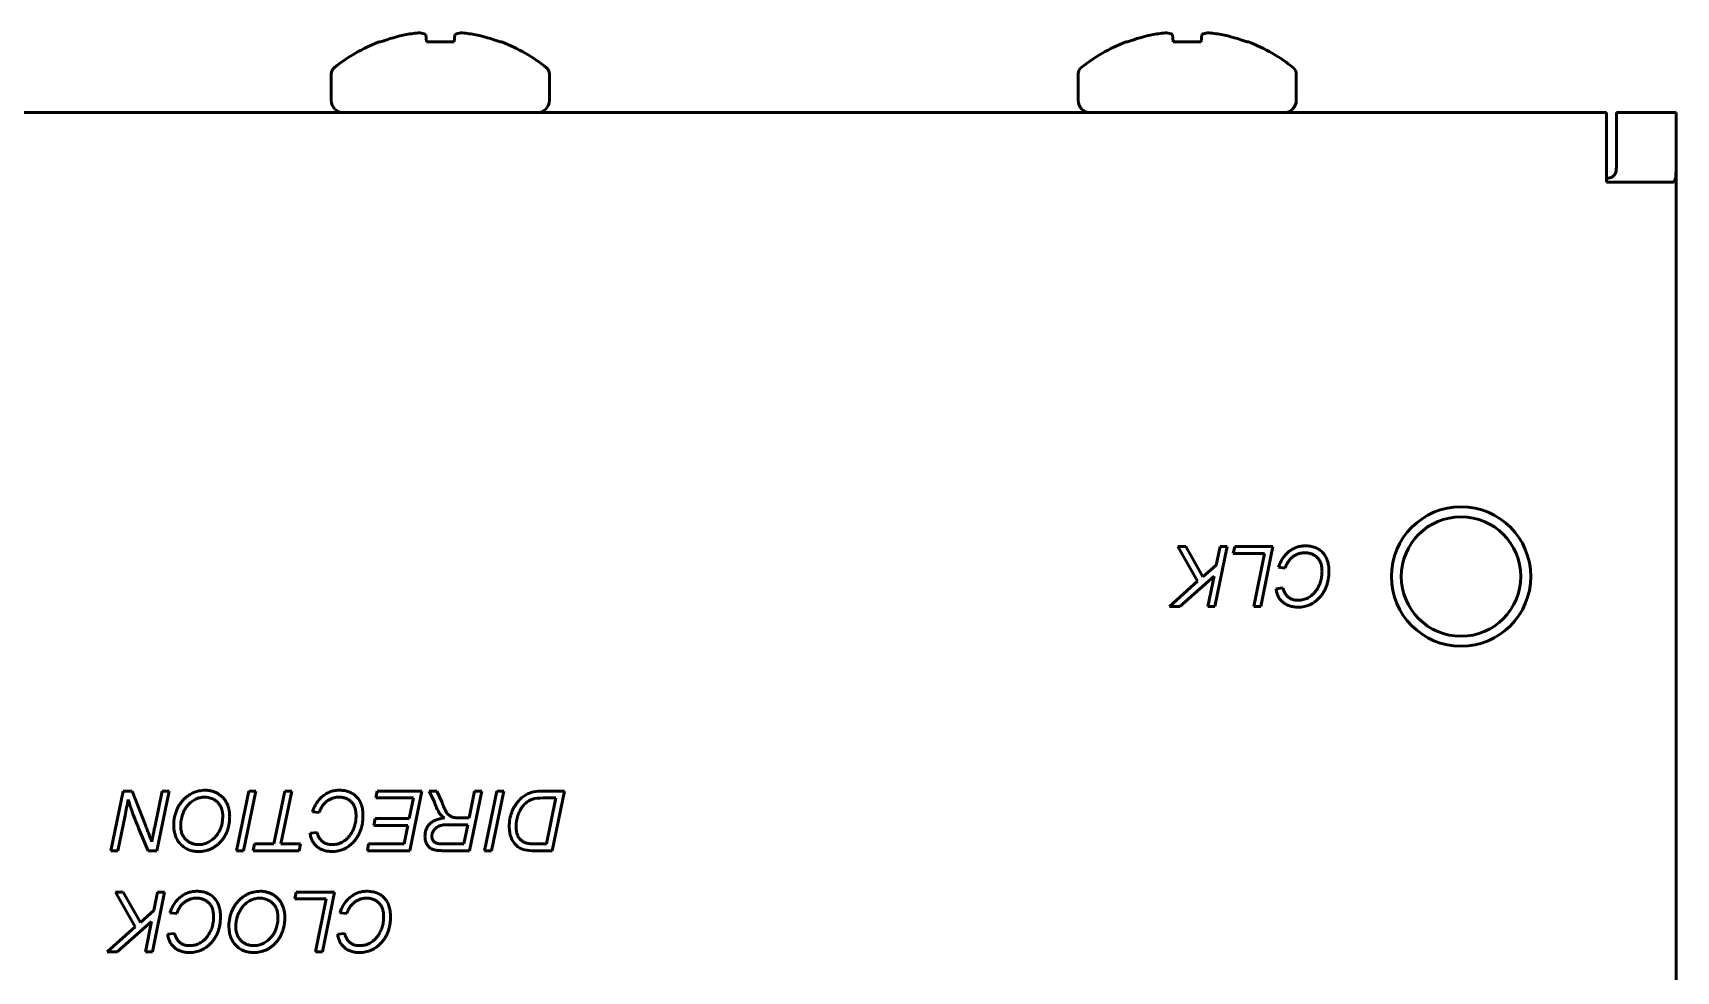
# Model space of a CAD drawing. Header units: millimetres. Extents: x 0 to 420, y 0 to 297.
# Drawn here: x 317.95 to 323.94, y 211.04 to 214.46 of the extents above; entities that cross this region are included whole.
import ezdxf

# ---------------------------------------------------------------- set-up
doc = ezdxf.new("R2010")
doc.units = ezdxf.units.MM
doc.header["$LTSCALE"] = 0.75
doc.layers.add('Visible', color=7, linetype='Continuous', lineweight=50)

msp = doc.modelspace()

# ---------------------------------------------------------------- linework, layer by layer
at = {"layer": 'Visible', "extrusion": (0, 1, 0)}
for p, q in [((319.2123, 214.4283), (319.2182, 214.4283)), ((319.3832, 214.4556), (319.3856, 214.4283)), ((319.3856, 214.4283), (319.487, 214.4283)), ((319.487, 214.4283), (319.4894, 214.4556)), ((319.6544, 214.4283), (319.6602, 214.4283)), ((321.9396, 214.4283), (321.9338, 214.4283)), ((322.107, 214.4283), (322.1046, 214.4556)), ((322.2084, 214.4283), (322.107, 214.4283)), ((322.2108, 214.4556), (322.2084, 214.4283)), ((322.3817, 214.4283), (322.3758, 214.4283)), ((319.039, 214.3125), (319.039, 214.2159)), ((319.8336, 214.3125), (319.8336, 214.2159)), ((321.7604, 214.3125), (321.7604, 214.2159)), ((322.555, 214.3125), (322.555, 214.2159)), ((317.9087, 214.1706), (323.6853, 214.1706)), ((323.6853, 213.9166), (323.6853, 214.1706)), ((323.7216, 214.1706), (323.9393, 214.1706)), ((323.7216, 214.1706), (323.7216, 213.9913)), ((323.9393, 213.9913), (323.9393, 214.1706)), ((323.7216, 213.978), (323.7216, 213.9913)), ((323.9393, 213.9913), (323.9393, 213.978)), ((323.9393, 213.978), (323.9393, 208.0784)), ((323.9244, 213.9166), (323.6853, 213.9166)), ((322.1241, 212.5885), (322.1525, 212.5885)), ((322.1954, 212.4621), (322.1241, 212.5885)), ((322.1525, 212.5885), (322.2149, 212.478)), ((322.3029, 212.5885), (322.2586, 212.3708)), ((322.2636, 212.5211), (322.2773, 212.5885)), ((322.2773, 212.5885), (322.3029, 212.5885)), ((322.3252, 212.5634), (322.3308, 212.5885)), ((322.3308, 212.5885), (322.4703, 212.5885)), ((322.4703, 212.5885), (322.4257, 212.3708)), ((322.2149, 212.478), (322.2636, 212.5211)), ((322.4396, 212.5634), (322.3252, 212.5634)), ((322.4002, 212.3708), (322.4396, 212.5634)), ((322.515, 212.5103), (322.4899, 212.5131)), ((322.0935, 212.3708), (322.1954, 212.4621)), ((322.2555, 212.4813), (322.1304, 212.3708)), ((322.2331, 212.3708), (322.2555, 212.4813)), ((322.4815, 212.435), (322.5066, 212.4378)), ((322.1304, 212.3708), (322.0935, 212.3708)), ((322.2586, 212.3708), (322.2331, 212.3708)), ((322.4257, 212.3708), (322.4002, 212.3708)), ((318.2351, 211.48), (318.2799, 211.6977)), ((318.2799, 211.6977), (318.3135, 211.6977)), ((318.3135, 211.6977), (318.3614, 211.5732)), ((318.3954, 211.5658), (318.4225, 211.6977)), ((318.4481, 211.6977), (318.4034, 211.48)), ((318.4225, 211.6977), (318.4481, 211.6977)), ((318.6933, 211.48), (318.7379, 211.6977)), ((318.7635, 211.6977), (318.7188, 211.48)), ((318.7379, 211.6977), (318.7635, 211.6977)), ((318.8297, 211.5051), (318.8691, 211.6977)), ((318.8947, 211.6977), (318.8553, 211.5051)), ((318.8691, 211.6977), (318.8947, 211.6977)), ((319.2009, 211.6726), (319.206, 211.6977)), ((319.206, 211.6977), (319.3692, 211.6977)), ((319.3692, 211.6977), (319.3245, 211.48)), ((319.3959, 211.6977), (319.4233, 211.6977)), ((319.4145, 211.6573), (319.3959, 211.6977)), ((319.4233, 211.6977), (319.4424, 211.6562)), ((319.5413, 211.6), (319.5613, 211.6977)), ((319.5869, 211.6977), (319.5422, 211.48)), ((319.5613, 211.6977), (319.5869, 211.6977)), ((319.5976, 211.48), (319.6423, 211.6977)), ((319.6678, 211.6977), (319.6232, 211.48)), ((319.6423, 211.6977), (319.6678, 211.6977)), ((319.8107, 211.6977), (319.8883, 211.6977)), ((319.8883, 211.6977), (319.8437, 211.48)), ((318.9951, 211.6195), (318.97, 211.6223)), ((319.3385, 211.6726), (319.2009, 211.6726)), ((319.323, 211.5972), (319.3385, 211.6726)), ((319.8576, 211.6726), (319.8217, 211.6726)), ((319.8233, 211.5051), (319.8576, 211.6726)), ((318.2872, 211.609), (318.2607, 211.48)), ((318.3712, 211.48), (318.3365, 211.5627)), ((319.1933, 211.5721), (319.1989, 211.5972)), ((319.3179, 211.5721), (319.1933, 211.5721)), ((319.1989, 211.5972), (319.323, 211.5972)), ((319.3041, 211.5051), (319.3179, 211.5721)), ((319.5362, 211.5749), (319.4549, 211.5749)), ((319.505, 211.6), (319.5413, 211.6)), ((319.5218, 211.5051), (319.5362, 211.5749)), ((318.7544, 211.48), (318.7595, 211.5051)), ((318.7595, 211.5051), (318.8297, 211.5051)), ((318.8553, 211.5051), (318.9269, 211.5051)), ((318.9269, 211.5051), (318.9217, 211.48)), ((318.9616, 211.5442), (318.9868, 211.547)), ((319.171, 211.48), (319.175, 211.5051)), ((319.175, 211.5051), (319.3041, 211.5051)), ((319.447, 211.5051), (319.5218, 211.5051)), ((319.7823, 211.5051), (319.8233, 211.5051)), ((318.2607, 211.48), (318.2351, 211.48)), ((318.4034, 211.48), (318.3712, 211.48)), ((318.7188, 211.48), (318.6933, 211.48)), ((318.9217, 211.48), (318.7544, 211.48)), ((319.3245, 211.48), (319.171, 211.48)), ((319.5422, 211.48), (319.451, 211.48)), ((319.6232, 211.48), (319.5976, 211.48)), ((319.8437, 211.48), (319.7786, 211.48)), ((318.2525, 211.3294), (318.2809, 211.3294)), ((318.3238, 211.203), (318.2525, 211.3294)), ((318.2809, 211.3294), (318.3433, 211.2189)), ((318.4313, 211.3294), (318.387, 211.1117)), ((318.3921, 211.262), (318.4058, 211.3294)), ((318.4058, 211.3294), (318.4313, 211.3294)), ((318.9058, 211.3043), (318.9114, 211.3294)), ((318.9114, 211.3294), (319.051, 211.3294)), ((319.051, 211.3294), (319.0063, 211.1117)), ((318.3433, 211.2189), (318.3921, 211.262)), ((319.0203, 211.3043), (318.9058, 211.3043)), ((318.9808, 211.1117), (319.0203, 211.3043)), ((318.222, 211.1117), (318.3238, 211.203)), ((318.384, 211.2222), (318.2588, 211.1117)), ((318.3615, 211.1117), (318.384, 211.2222)), ((318.476, 211.2512), (318.4509, 211.254)), ((319.0956, 211.2512), (319.0705, 211.254)), ((318.4425, 211.1759), (318.4676, 211.1787)), ((319.0621, 211.1759), (319.0872, 211.1787)), ((318.2588, 211.1117), (318.222, 211.1117)), ((318.387, 211.1117), (318.3615, 211.1117)), ((319.0063, 211.1117), (318.9808, 211.1117))]:
    msp.add_line(p, q, dxfattribs=at)
at = {"layer": 'Visible'}
msp.add_circle((323.1556, 212.4796), 0.254, dxfattribs=at)
at = {"layer": 'Visible', "extrusion": (1e-16, 0, -1)}
msp.add_circle((-323.1556, 212.4796), 0.2177, dxfattribs=at)
for centre, radius, start, end in [((-319.4363, 213.8541), 0.6164, 51.08525, 68.69703), ((-319.4363, 213.8541), 0.6164, 111.30297, 128.91475), ((-322.1577, 213.8541), 0.6164, 51.08525, 68.69703), ((-322.1577, 213.8541), 0.6164, 111.30297, 128.91475), ((-319.0662, 214.3125), 0.0272, 0, 51.08525), ((-319.8064, 214.3125), 0.0272, 128.91475, 180), ((-321.7876, 214.3125), 0.0272, 0, 51.08525), ((-322.5278, 214.3125), 0.0272, 128.91475, 180), ((-319.0843, 214.2159), 0.0454, 270, 0), ((-319.7883, 214.2159), 0.0454, 180, 270), ((-321.8057, 214.2159), 0.0454, 270, 0), ((-322.5097, 214.2159), 0.0454, 180, 270), ((-322.5633, 212.4694), 0.1014, 221.63543, 270.97367), ((-318.5785, 211.595), 0.1054, 64.09269, 90.20637), ((-319.808, 211.5386), 0.159, 78.11677, 90.95981), ((-318.8967, 211.8262), 0.6184, 341.14672, 345.07953), ((-319.5568, 212.0802), 1.3254, 337.01442, 339.97479), ((-318.6009, 211.5751), 0.1361, 359.52404, 24.92755), ((-319.6196, 211.7268), 0.2166, 329.3057, 341.28029), ((-319.4945, 211.6663), 0.0791, 302.99937, 320.68302), ((-319.6342, 211.7206), 0.2024, 329.31471, 341.45504), ((-319.8298, 211.5706), 0.1174, 358.82374, 38.77946), ((-319.8, 211.5949), 0.0789, 38.60905, 58.1095), ((-319.7921, 211.6052), 0.066, 59.19337, 78.07344), ((-319.8192, 211.3743), 0.2983, 82.15289, 90.47968), ((-319.0435, 211.5786), 0.1014, 221.63543, 270.97367), ((-319.7738, 211.6233), 0.1434, 268.11783, 282.53127), ((-318.7795, 211.2267), 0.1054, 64.09269, 90.20637), ((-318.8019, 211.2068), 0.1361, 359.52404, 24.92755), ((-318.5243, 211.2103), 0.1014, 221.63543, 270.97367), ((-319.144, 211.2103), 0.1014, 221.63543, 270.97367)]:
    msp.add_arc(centre, radius, start, end, dxfattribs=at)
at = {"layer": 'Visible'}
for centre, major_axis, ratio, start_param, end_param in [((319.4363, 213.854), (0.6164, 0), 0.996195, 1.772473, 1.932487), ((319.4197, 213.8503), (-0.137, 0.5994), 0.920364, -0.142106, -0.054321), ((319.3962, 213.8503), (-0.058, 0.6121), 0.381227, -0.189152, -0.101366), ((319.4764, 213.8503), (0.058, 0.6121), 0.381227, 0.101366, 0.189152), ((319.4529, 213.8503), (0.137, 0.5994), 0.920364, 0.054321, 0.142106), ((319.4363, 213.854), (-0.6164, 0), 0.996195, 4.350699, 4.510713)]:
    msp.add_ellipse(centre, major_axis=major_axis, ratio=ratio, start_param=start_param, end_param=end_param, dxfattribs=at)
at = {"layer": 'Visible', "extrusion": (1e-16, 0, -1)}
for centre, major_axis, ratio, start_param, end_param in [((322.1577, 213.854), (0.6164, 0), 0.996195, 4.350699, 4.510713), ((322.1411, 213.8503), (-0.137, 0.5994), 0.920364, 0.054321, 0.142106), ((322.1177, 213.8503), (-0.058, 0.6121), 0.381227, 0.101366, 0.189152), ((322.1978, 213.8503), (0.058, 0.6121), 0.381227, -0.189152, -0.101366), ((322.1743, 213.8503), (0.137, 0.5994), 0.920364, -0.142106, -0.054321), ((322.1577, 213.854), (-0.6164, 0), 0.996195, 1.772473, 1.932487)]:
    msp.add_ellipse(centre, major_axis=major_axis, ratio=ratio, start_param=start_param, end_param=end_param, dxfattribs=at)
at = {"layer": 'Visible'}
for points, knots in [([(323.6853, 213.9313), (323.688, 213.9313), (323.6907, 213.9315), (323.696, 213.9323), (323.6986, 213.9329), (323.7058, 213.9354), (323.7098, 213.938), (323.716, 213.9447), (323.7181, 213.949), (323.7207, 213.9587), (323.7213, 213.9641), (323.7216, 213.9726), (323.7216, 213.9753), (323.7216, 213.978)], [0.22566507, 0.22566507, 0.22566507, 0.22566507, 0.23127966, 0.23127966, 0.23689425, 0.23689425, 0.24812343, 0.24812343, 0.26131427, 0.26131427, 0.2745051, 0.2745051, 0.28047404, 0.28047404, 0.28047404, 0.28047404]), ([(323.9393, 213.978), (323.9393, 213.9762), (323.9393, 213.9743), (323.9393, 213.9614), (323.9391, 213.9512), (323.9377, 213.9349), (323.9364, 213.9278), (323.9317, 213.9187), (323.9283, 213.9166), (323.9244, 213.9166)], [-0.18089184, -0.18089184, -0.18089184, -0.18089184, -0.17701948, -0.17701948, -0.15308499, -0.15308499, -0.12857467, -0.12857467, -0.10406436, -0.10406436, -0.10406436, -0.10406436]), ([(322.4899, 212.5131), (322.491, 212.5163), (322.4933, 212.5224), (322.4973, 212.5312), (322.5017, 212.5394), (322.5065, 212.5471), (322.5117, 212.554), (322.5172, 212.5605), (322.5232, 212.5664), (322.5295, 212.5716), (322.5361, 212.5762), (322.543, 212.5802), (322.55, 212.5836), (322.5572, 212.5865), (322.5647, 212.5886), (322.5723, 212.5902), (322.5802, 212.5911), (322.5855, 212.5912), (322.5881, 212.5913)], [0, 0, 0, 0, 0.074708, 0.146232, 0.215412, 0.28197, 0.346609, 0.409581, 0.471472, 0.532484, 0.592555, 0.651264, 0.709256, 0.766626, 0.824289, 0.881888, 0.940311, 1, 1, 1, 1]), ([(322.5881, 212.5913), (322.5913, 212.5912), (322.5976, 212.5911), (322.6068, 212.59), (322.6155, 212.5881), (322.6236, 212.5854), (322.6312, 212.5821), (322.6384, 212.578), (322.6449, 212.573), (322.651, 212.5674), (322.6565, 212.5611), (322.6612, 212.554), (322.6652, 212.5463), (322.6685, 212.538), (322.671, 212.529), (322.6728, 212.5194), (322.6739, 212.5092), (322.674, 212.5021), (322.6741, 212.4985)], [0, 0, 0, 0, 0.067191, 0.131134, 0.192685, 0.25186, 0.309663, 0.366823, 0.423691, 0.481298, 0.539455, 0.598096, 0.658016, 0.720068, 0.784788, 0.852528, 0.92432, 1, 1, 1, 1]), ([(322.5862, 212.5662), (322.5842, 212.5661), (322.5803, 212.5661), (322.5746, 212.5653), (322.569, 212.5642), (322.5635, 212.5626), (322.5581, 212.5606), (322.553, 212.558), (322.5479, 212.5551), (322.543, 212.5516), (322.5383, 212.5478), (322.534, 212.5436), (322.53, 212.539), (322.5263, 212.534), (322.523, 212.5286), (322.52, 212.5229), (322.5172, 212.5168), (322.5157, 212.5125), (322.515, 212.5103)], [0, 0, 0, 0, 0.060714, 0.120473, 0.179174, 0.238193, 0.296791, 0.355884, 0.416315, 0.477655, 0.539918, 0.602208, 0.66495, 0.728859, 0.793839, 0.860382, 0.929196, 1, 1, 1, 1]), ([(322.649, 212.4988), (322.6489, 212.5014), (322.6488, 212.5066), (322.648, 212.5141), (322.6467, 212.5212), (322.6447, 212.5277), (322.6423, 212.5337), (322.6393, 212.5393), (322.6358, 212.5444), (322.6317, 212.549), (322.6271, 212.553), (322.6222, 212.5565), (322.617, 212.5595), (322.6115, 212.562), (322.6056, 212.5638), (322.5994, 212.5652), (322.5929, 212.566), (322.5885, 212.5661), (322.5862, 212.5662)], [0, 0, 0, 0, 0.076554, 0.14849, 0.217041, 0.281998, 0.344266, 0.404497, 0.463309, 0.522232, 0.580564, 0.637771, 0.695076, 0.752725, 0.811565, 0.871926, 0.934728, 1, 1, 1, 1]), ([(322.627, 212.4278), (322.6288, 212.4303), (322.6323, 212.4353), (322.6367, 212.4434), (322.6406, 212.4517), (322.6436, 212.4605), (322.646, 212.4696), (322.6478, 212.479), (322.6488, 212.4888), (322.6489, 212.4954), (322.649, 212.4988)], [0, 0, 0, 0, 0.121764, 0.243133, 0.364214, 0.486457, 0.610019, 0.736748, 0.866079, 1, 1, 1, 1]), ([(322.6741, 212.4985), (322.6741, 212.4961), (322.674, 212.4913), (322.6736, 212.4843), (322.6729, 212.4774), (322.672, 212.4706), (322.6708, 212.464), (322.6692, 212.4576), (322.6674, 212.4513), (322.6654, 212.4452), (322.6631, 212.4392), (322.6605, 212.4334), (322.6576, 212.4278), (322.6545, 212.4223), (322.6511, 212.417), (322.6473, 212.4118), (322.6434, 212.4068), (322.6405, 212.4036), (322.6391, 212.402)], [0, 0, 0, 0, 0.068463, 0.135799, 0.201641, 0.266589, 0.330301, 0.39299, 0.454706, 0.516365, 0.576919, 0.637281, 0.697396, 0.757601, 0.817674, 0.878006, 0.938845, 1, 1, 1, 1]), ([(322.5616, 212.368), (322.5588, 212.3681), (322.5534, 212.3682), (322.5454, 212.369), (322.5378, 212.3705), (322.5306, 212.3724), (322.5239, 212.375), (322.5175, 212.3781), (322.5116, 212.3818), (322.5061, 212.3861), (322.501, 212.3908), (322.4966, 212.3959), (322.4926, 212.4015), (322.4892, 212.4074), (322.4864, 212.4137), (322.4842, 212.4205), (322.4825, 212.4276), (322.4818, 212.4325), (322.4815, 212.435)], [0, 0, 0, 0, 0.072432, 0.141419, 0.207816, 0.271929, 0.334102, 0.395135, 0.455398, 0.515577, 0.575053, 0.634103, 0.692478, 0.751397, 0.810806, 0.871607, 0.934792, 1, 1, 1, 1]), ([(322.5066, 212.4378), (322.5071, 212.4359), (322.5082, 212.4324), (322.5101, 212.4273), (322.5122, 212.4226), (322.5146, 212.4182), (322.5172, 212.4141), (322.52, 212.4105), (322.5231, 212.4072), (322.5264, 212.4042), (322.53, 212.4016), (322.5337, 212.3993), (322.5378, 212.3974), (322.5421, 212.3958), (322.5466, 212.3946), (322.5514, 212.3937), (322.5564, 212.3932), (322.5598, 212.3931), (322.5616, 212.3931)], [0, 0, 0, 0, 0.073837, 0.143953, 0.211494, 0.275723, 0.337491, 0.397518, 0.455498, 0.513133, 0.570102, 0.6269, 0.684293, 0.743297, 0.804167, 0.866797, 0.932143, 1, 1, 1, 1]), ([(322.5616, 212.3931), (322.5649, 212.3932), (322.5713, 212.3934), (322.5808, 212.3951), (322.5898, 212.3978), (322.5983, 212.4016), (322.6063, 212.4066), (322.6138, 212.4125), (322.6208, 212.4197), (322.6249, 212.425), (322.627, 212.4278)], [0, 0, 0, 0, 0.127954, 0.251949, 0.372493, 0.492183, 0.613003, 0.73653, 0.86526, 1, 1, 1, 1]), ([(318.4775, 211.6324), (318.4791, 211.6357), (318.4823, 211.6422), (318.4881, 211.6512), (318.4944, 211.6596), (318.5013, 211.6673), (318.5087, 211.6742), (318.5163, 211.6803), (318.5242, 211.6856), (318.5297, 211.6885), (318.5325, 211.6899)], [0, 0, 0, 0, 0.135348, 0.266964, 0.396515, 0.524227, 0.648407, 0.769078, 0.885562, 1, 1, 1, 1]), ([(318.577, 211.6754), (318.5741, 211.6753), (318.5685, 211.6751), (318.5601, 211.6735), (318.552, 211.6712), (318.5441, 211.6677), (318.5366, 211.6634), (318.5294, 211.6584), (318.5226, 211.6526), (318.5162, 211.646), (318.5104, 211.6386), (318.5052, 211.6304), (318.5007, 211.6215), (318.4969, 211.6118), (318.4938, 211.6018), (318.4916, 211.5918), (318.4902, 211.5818), (318.49, 211.5752), (318.4899, 211.5719)], [0, 0, 0, 0, 0.056934, 0.113201, 0.169742, 0.226928, 0.285142, 0.343532, 0.403069, 0.463886, 0.526757, 0.590969, 0.657978, 0.727863, 0.798589, 0.866979, 0.934055, 1, 1, 1, 1]), ([(318.6434, 211.6075), (318.6433, 211.6106), (318.6432, 211.6166), (318.6416, 211.6255), (318.6391, 211.634), (318.636, 211.6407), (318.6332, 211.6458), (318.6307, 211.6494), (318.6281, 211.6528), (318.6252, 211.656), (318.622, 211.659), (318.6186, 211.6617), (318.6149, 211.6643), (318.6097, 211.6673), (318.6029, 211.6705), (318.5945, 211.6733), (318.5858, 211.675), (318.5799, 211.6752), (318.577, 211.6754)], [0, 0, 0, 0, 0.086713, 0.170424, 0.253503, 0.336156, 0.377683, 0.418195, 0.458822, 0.499477, 0.540111, 0.58125, 0.623132, 0.665987, 0.75133, 0.834629, 0.916948, 1, 1, 1, 1]), ([(318.5789, 211.7005), (318.581, 211.7004), (318.5852, 211.7004), (318.5914, 211.6997), (318.5975, 211.6988), (318.6035, 211.6975), (318.6092, 211.6957), (318.6149, 211.6936), (318.6204, 211.691), (318.6257, 211.6882), (318.6308, 211.6849), (318.6356, 211.6814), (318.6401, 211.6775), (318.6443, 211.6733), (318.6482, 211.6689), (318.6517, 211.6641), (318.6549, 211.659), (318.6578, 211.6536), (318.6603, 211.648), (318.6625, 211.6423), (318.6644, 211.6366), (318.6659, 211.6307), (318.6671, 211.6247), (318.6679, 211.6187), (318.6685, 211.6125), (318.6685, 211.6084), (318.6686, 211.6064)], [0, 0, 0, 0, 0.04374, 0.086472, 0.128617, 0.17039, 0.211696, 0.252916, 0.294456, 0.336259, 0.377879, 0.418789, 0.459555, 0.499789, 0.540555, 0.581047, 0.622505, 0.664309, 0.706393, 0.748493, 0.790068, 0.831544, 0.873361, 0.915079, 0.957458, 1, 1, 1, 1]), ([(318.97, 211.6223), (318.9712, 211.6255), (318.9735, 211.6316), (318.9775, 211.6404), (318.9819, 211.6486), (318.9866, 211.6563), (318.9918, 211.6632), (318.9974, 211.6697), (319.0033, 211.6755), (319.0096, 211.6808), (319.0163, 211.6854), (319.0231, 211.6894), (319.0301, 211.6928), (319.0374, 211.6957), (319.0448, 211.6978), (319.0525, 211.6994), (319.0603, 211.7003), (319.0656, 211.7004), (319.0683, 211.7005)], [0, 0, 0, 0, 0.074708, 0.146232, 0.215412, 0.28197, 0.346609, 0.409581, 0.471472, 0.532484, 0.592555, 0.651264, 0.709256, 0.766626, 0.824289, 0.881888, 0.940311, 1, 1, 1, 1]), ([(319.0664, 211.6754), (319.0644, 211.6753), (319.0605, 211.6752), (319.0547, 211.6745), (319.0491, 211.6734), (319.0436, 211.6717), (319.0383, 211.6698), (319.0331, 211.6672), (319.028, 211.6642), (319.0232, 211.6608), (319.0185, 211.657), (319.0142, 211.6528), (319.0101, 211.6482), (319.0064, 211.6432), (319.0031, 211.6378), (319.0001, 211.6321), (318.9974, 211.626), (318.9959, 211.6217), (318.9951, 211.6195)], [0, 0, 0, 0, 0.060714, 0.120473, 0.179174, 0.238193, 0.296791, 0.355884, 0.416315, 0.477655, 0.539918, 0.602208, 0.66495, 0.728859, 0.793839, 0.860382, 0.929196, 1, 1, 1, 1]), ([(319.1291, 211.608), (319.1291, 211.6106), (319.129, 211.6158), (319.1281, 211.6233), (319.1268, 211.6303), (319.1249, 211.6369), (319.1224, 211.6429), (319.1195, 211.6485), (319.1159, 211.6536), (319.1118, 211.6581), (319.1073, 211.6622), (319.1024, 211.6657), (319.0972, 211.6687), (319.0917, 211.6712), (319.0858, 211.673), (319.0796, 211.6744), (319.0731, 211.6752), (319.0686, 211.6753), (319.0664, 211.6754)], [0, 0, 0, 0, 0.076554, 0.14849, 0.217041, 0.281998, 0.344266, 0.404497, 0.463309, 0.522232, 0.580564, 0.637771, 0.695076, 0.752725, 0.811565, 0.871926, 0.934728, 1, 1, 1, 1]), ([(319.0683, 211.7005), (319.0715, 211.7004), (319.0778, 211.7002), (319.0869, 211.6991), (319.0956, 211.6973), (319.1037, 211.6946), (319.1114, 211.6912), (319.1185, 211.6871), (319.1251, 211.6822), (319.1312, 211.6766), (319.1366, 211.6702), (319.1414, 211.6632), (319.1453, 211.6555), (319.1486, 211.6472), (319.1511, 211.6382), (319.153, 211.6286), (319.1541, 211.6183), (319.1542, 211.6113), (319.1542, 211.6077)], [0, 0, 0, 0, 0.067191, 0.131134, 0.192685, 0.25186, 0.309663, 0.366823, 0.423691, 0.481298, 0.539455, 0.598096, 0.658016, 0.720068, 0.784788, 0.852528, 0.92432, 1, 1, 1, 1]), ([(319.6874, 211.5689), (319.6874, 211.5732), (319.6876, 211.5816), (319.6891, 211.5939), (319.6916, 211.6056), (319.6951, 211.6168), (319.6993, 211.6272), (319.7042, 211.6371), (319.7096, 211.6463), (319.7157, 211.6548), (319.722, 211.6626), (319.7286, 211.6694), (319.7354, 211.6755), (319.7423, 211.6806), (319.7497, 211.6851), (319.7576, 211.6888), (319.7662, 211.6919), (319.7722, 211.6935), (319.7753, 211.6943)], [0, 0, 0, 0, 0.077723, 0.152498, 0.224882, 0.295406, 0.363791, 0.430071, 0.49486, 0.558338, 0.619324, 0.67687, 0.731323, 0.783261, 0.834457, 0.887283, 0.942446, 1, 1, 1, 1]), ([(318.2991, 211.667), (318.2971, 211.6573), (318.2932, 211.638), (318.2892, 211.6187), (318.2872, 211.609)], [0, 0, 0, 0, 0.499565, 1, 1, 1, 1]), ([(319.4602, 211.6173), (319.4618, 211.6157), (319.4647, 211.6127), (319.4692, 211.6088), (319.4737, 211.6057), (319.4773, 211.6038), (319.4804, 211.6026), (319.483, 211.602), (319.4859, 211.6013), (319.4891, 211.6008), (319.4926, 211.6004), (319.4964, 211.6002), (319.5006, 211.6), (319.5035, 211.6), (319.505, 211.6)], [0, 0, 0, 0, 0.133177, 0.252531, 0.359187, 0.454341, 0.501796, 0.555099, 0.613928, 0.678434, 0.749497, 0.826406, 0.910185, 1, 1, 1, 1]), ([(318.3614, 211.5732), (318.3636, 211.5677), (318.3677, 211.5571), (318.3736, 211.5417), (318.3792, 211.5271), (318.3828, 211.5176), (318.3846, 211.513)], [0, 0, 0, 0, 0.271451, 0.528715, 0.771645, 1, 1, 1, 1]), ([(318.3846, 211.513), (318.3854, 211.5169), (318.387, 211.525), (318.3897, 211.5376), (318.3924, 211.5514), (318.3944, 211.5609), (318.3954, 211.5658)], [0, 0, 0, 0, 0.21975, 0.459511, 0.71975, 1, 1, 1, 1]), ([(318.5552, 211.4772), (318.552, 211.4772), (318.5456, 211.4774), (318.5362, 211.4787), (318.5273, 211.4807), (318.5189, 211.4836), (318.5109, 211.4873), (318.5034, 211.4918), (318.4964, 211.4973), (318.4899, 211.5034), (318.484, 211.5102), (318.4788, 211.5177), (318.4745, 211.5257), (318.4709, 211.5343), (318.4682, 211.5434), (318.4662, 211.5531), (318.465, 211.5633), (318.4649, 211.5704), (318.4648, 211.574)], [0, 0, 0, 0, 0.06557, 0.128735, 0.18968, 0.249063, 0.307551, 0.365938, 0.424966, 0.48518, 0.545743, 0.60627, 0.667126, 0.728998, 0.792845, 0.858811, 0.927708, 1, 1, 1, 1]), ([(318.4899, 211.5719), (318.49, 211.5693), (318.4901, 211.5643), (318.491, 211.5569), (318.4924, 211.5499), (318.4945, 211.5433), (318.4971, 211.5371), (318.5003, 211.5314), (318.5042, 211.526), (318.5085, 211.5211), (318.5133, 211.5167), (318.5184, 211.5129), (318.5238, 211.5096), (318.5294, 211.5069), (318.5354, 211.5049), (318.5416, 211.5034), (318.5481, 211.5025), (318.5525, 211.5024), (318.5547, 211.5023)], [0, 0, 0, 0, 0.072789, 0.14192, 0.208674, 0.272904, 0.335142, 0.396976, 0.458204, 0.519861, 0.580881, 0.640702, 0.699219, 0.757526, 0.816322, 0.875985, 0.937009, 1, 1, 1, 1]), ([(318.5547, 211.5023), (318.5576, 211.5024), (318.5633, 211.5025), (318.5718, 211.5039), (318.5799, 211.5062), (318.5878, 211.5093), (318.5955, 211.5134), (318.6029, 211.5183), (318.61, 211.5242), (318.6168, 211.5308), (318.623, 211.5382), (318.6285, 211.5463), (318.6332, 211.555), (318.6369, 211.5643), (318.6399, 211.5743), (318.642, 211.5848), (318.6432, 211.5959), (318.6434, 211.6036), (318.6434, 211.6075)], [0, 0, 0, 0, 0.056367, 0.111664, 0.166499, 0.221883, 0.277844, 0.335488, 0.395082, 0.45761, 0.521172, 0.584417, 0.648522, 0.713569, 0.780943, 0.85081, 0.923465, 1, 1, 1, 1]), ([(318.6686, 211.6064), (318.6685, 211.6017), (318.6683, 211.5925), (318.6667, 211.579), (318.6641, 211.5662), (318.6605, 211.5541), (318.6559, 211.5427), (318.6502, 211.532), (318.6434, 211.522), (318.6357, 211.5128), (318.6272, 211.5045), (318.6183, 211.4972), (318.6088, 211.491), (318.599, 211.4859), (318.5887, 211.482), (318.5779, 211.4792), (318.5667, 211.4775), (318.5591, 211.4773), (318.5552, 211.4772)], [0, 0, 0, 0, 0.073381, 0.143531, 0.211208, 0.27664, 0.340385, 0.403152, 0.465616, 0.528636, 0.590764, 0.65065, 0.709022, 0.766389, 0.82352, 0.881009, 0.939765, 1, 1, 1, 1]), ([(319.1072, 211.537), (319.1089, 211.5395), (319.1125, 211.5445), (319.1169, 211.5526), (319.1207, 211.5609), (319.1237, 211.5697), (319.1262, 211.5788), (319.1279, 211.5882), (319.1289, 211.598), (319.129, 211.6046), (319.1291, 211.608)], [0, 0, 0, 0, 0.121764, 0.243133, 0.364214, 0.486457, 0.610019, 0.736748, 0.866079, 1, 1, 1, 1]), ([(319.1542, 211.6077), (319.1542, 211.6053), (319.1542, 211.6005), (319.1537, 211.5935), (319.1531, 211.5865), (319.1521, 211.5798), (319.1509, 211.5732), (319.1494, 211.5668), (319.1476, 211.5605), (319.1455, 211.5544), (319.1432, 211.5484), (319.1407, 211.5426), (319.1377, 211.537), (319.1346, 211.5315), (319.1312, 211.5262), (319.1275, 211.521), (319.1235, 211.516), (319.1207, 211.5128), (319.1193, 211.5112)], [0, 0, 0, 0, 0.068463, 0.135799, 0.201641, 0.266589, 0.330301, 0.39299, 0.454706, 0.516365, 0.576919, 0.637281, 0.697396, 0.757601, 0.817674, 0.878006, 0.938845, 1, 1, 1, 1]), ([(319.3803, 211.533), (319.3804, 211.5352), (319.3805, 211.5395), (319.3813, 211.5457), (319.3826, 211.5517), (319.3844, 211.5574), (319.3868, 211.5628), (319.3897, 211.568), (319.3932, 211.5728), (319.3971, 211.5774), (319.4017, 211.5816), (319.4069, 211.5854), (319.4127, 211.5888), (319.4193, 211.5918), (319.4264, 211.5945), (319.4342, 211.5967), (319.4426, 211.5986), (319.4484, 211.5995), (319.4515, 211.6)], [0, 0, 0, 0, 0.059961, 0.117916, 0.174309, 0.229242, 0.28342, 0.337434, 0.392218, 0.447521, 0.504432, 0.563382, 0.62593, 0.69159, 0.761572, 0.836137, 0.915253, 1, 1, 1, 1]), ([(319.4549, 211.5749), (319.4523, 211.5746), (319.4472, 211.574), (319.44, 211.5724), (319.4335, 211.5705), (319.4278, 211.5679), (319.4227, 211.5649), (319.4183, 211.5613), (319.4144, 211.5574), (319.4112, 211.5529), (319.4086, 211.5481), (319.4068, 211.5431), (319.4056, 211.5379), (319.4055, 211.5343), (319.4054, 211.5326)], [0, 0, 0, 0, 0.110494, 0.212569, 0.305782, 0.391929, 0.473089, 0.551439, 0.628047, 0.703954, 0.779494, 0.853016, 0.926011, 1, 1, 1, 1]), ([(319.7427, 211.4834), (319.7399, 211.4842), (319.7342, 211.4859), (319.7263, 211.4896), (319.719, 211.4942), (319.7124, 211.4997), (319.7065, 211.506), (319.7014, 211.513), (319.697, 211.5208), (319.6936, 211.5293), (319.6908, 211.5385), (319.6888, 211.5481), (319.6876, 211.5584), (319.6874, 211.5654), (319.6874, 211.5689)], [0, 0, 0, 0, 0.080974, 0.159821, 0.237101, 0.314559, 0.392266, 0.470907, 0.551044, 0.634479, 0.720849, 0.810047, 0.90273, 1, 1, 1, 1]), ([(319.7125, 211.5682), (319.7125, 211.566), (319.7126, 211.5619), (319.713, 211.5558), (319.7138, 211.5501), (319.7148, 211.5448), (319.7162, 211.5399), (319.7179, 211.5354), (319.7199, 211.5312), (319.7222, 211.5274), (319.7248, 211.524), (319.7274, 211.5209), (319.7304, 211.5181), (319.7334, 211.5155), (319.7366, 211.5133), (319.74, 211.5114), (319.7436, 211.5098), (319.746, 211.5089), (319.7473, 211.5085)], [0, 0, 0, 0, 0.086682, 0.168274, 0.245111, 0.317334, 0.386095, 0.450577, 0.512121, 0.571266, 0.628175, 0.683804, 0.73763, 0.790853, 0.842657, 0.895089, 0.947226, 1, 1, 1, 1]), ([(319.0418, 211.4772), (319.039, 211.4772), (319.0335, 211.4774), (319.0255, 211.4782), (319.018, 211.4796), (319.0108, 211.4816), (319.004, 211.4842), (318.9977, 211.4873), (318.9917, 211.491), (318.9862, 211.4953), (318.9812, 211.5), (318.9767, 211.5051), (318.9727, 211.5107), (318.9694, 211.5166), (318.9666, 211.5229), (318.9644, 211.5297), (318.9626, 211.5368), (318.962, 211.5417), (318.9616, 211.5442)], [0, 0, 0, 0, 0.072432, 0.141419, 0.207816, 0.271929, 0.334102, 0.395135, 0.455398, 0.515577, 0.575053, 0.634103, 0.692478, 0.751397, 0.810806, 0.871607, 0.934792, 1, 1, 1, 1]), ([(318.9868, 211.547), (318.9873, 211.5451), (318.9883, 211.5416), (318.9903, 211.5365), (318.9924, 211.5317), (318.9948, 211.5274), (318.9973, 211.5233), (319.0002, 211.5196), (319.0032, 211.5163), (319.0066, 211.5134), (319.0101, 211.5108), (319.0139, 211.5084), (319.0179, 211.5066), (319.0222, 211.505), (319.0267, 211.5038), (319.0315, 211.5029), (319.0365, 211.5024), (319.04, 211.5023), (319.0417, 211.5023)], [0, 0, 0, 0, 0.073837, 0.143953, 0.211494, 0.275723, 0.337491, 0.397518, 0.455498, 0.513133, 0.570102, 0.6269, 0.684293, 0.743297, 0.804167, 0.866797, 0.932143, 1, 1, 1, 1]), ([(319.0417, 211.5023), (319.045, 211.5024), (319.0515, 211.5026), (319.061, 211.5043), (319.0699, 211.507), (319.0784, 211.5108), (319.0864, 211.5157), (319.0939, 211.5217), (319.1009, 211.5288), (319.1051, 211.5342), (319.1072, 211.537)], [0, 0, 0, 0, 0.127954, 0.251949, 0.372493, 0.492183, 0.613003, 0.73653, 0.86526, 1, 1, 1, 1]), ([(319.451, 211.48), (319.4488, 211.48), (319.4446, 211.48), (319.4385, 211.4802), (319.4328, 211.4806), (319.4275, 211.481), (319.4225, 211.4817), (319.418, 211.4824), (319.4139, 211.4834), (319.4091, 211.4847), (319.4035, 211.487), (319.3976, 211.4909), (319.3924, 211.4957), (319.388, 211.5015), (319.3845, 211.5082), (319.3821, 211.5158), (319.3806, 211.5241), (319.3804, 211.53), (319.3803, 211.533)], [0, 0, 0, 0, 0.063849, 0.123461, 0.17935, 0.231487, 0.280004, 0.324437, 0.365527, 0.40271, 0.472349, 0.540706, 0.608456, 0.67894, 0.752049, 0.828768, 0.910921, 1, 1, 1, 1]), ([(319.4054, 211.5326), (319.4055, 211.5311), (319.4056, 211.5282), (319.4065, 211.5241), (319.4079, 211.5202), (319.4099, 211.5167), (319.4123, 211.5136), (319.4151, 211.5109), (319.4184, 211.5089), (319.4213, 211.5076), (319.424, 211.5069), (319.4263, 211.5064), (319.429, 211.506), (319.4319, 211.5057), (319.4352, 211.5054), (319.4389, 211.5052), (319.4428, 211.5051), (319.4455, 211.5051), (319.447, 211.5051)], [0, 0, 0, 0, 0.076972, 0.150828, 0.221349, 0.292214, 0.361007, 0.427228, 0.49287, 0.558999, 0.595364, 0.636705, 0.683614, 0.735702, 0.793699, 0.856957, 0.925442, 1, 1, 1, 1]), ([(319.7473, 211.5085), (319.7483, 211.5082), (319.7504, 211.5076), (319.7538, 211.507), (319.7576, 211.5064), (319.7618, 211.5059), (319.7663, 211.5055), (319.7713, 211.5053), (319.7766, 211.5051), (319.7803, 211.5051), (319.7823, 211.5051)], [0, 0, 0, 0, 0.08853, 0.187025, 0.29584, 0.41414, 0.544502, 0.685715, 0.836711, 1, 1, 1, 1]), ([(318.4509, 211.254), (318.452, 211.2572), (318.4543, 211.2633), (318.4583, 211.2721), (318.4627, 211.2803), (318.4674, 211.288), (318.4727, 211.2949), (318.4782, 211.3014), (318.4841, 211.3072), (318.4905, 211.3125), (318.4971, 211.3171), (318.5039, 211.3211), (318.511, 211.3245), (318.5182, 211.3274), (318.5257, 211.3295), (318.5333, 211.3311), (318.5411, 211.332), (318.5464, 211.3321), (318.5491, 211.3322)], [0, 0, 0, 0, 0.074708, 0.146232, 0.215412, 0.28197, 0.346609, 0.409581, 0.471472, 0.532484, 0.592555, 0.651264, 0.709256, 0.766626, 0.824289, 0.881888, 0.940311, 1, 1, 1, 1]), ([(318.5491, 211.3322), (318.5523, 211.3321), (318.5586, 211.3319), (318.5678, 211.3308), (318.5764, 211.329), (318.5846, 211.3263), (318.5922, 211.3229), (318.5994, 211.3188), (318.6059, 211.3139), (318.612, 211.3083), (318.6175, 211.3019), (318.6222, 211.2949), (318.6262, 211.2872), (318.6295, 211.2789), (318.632, 211.2699), (318.6338, 211.2603), (318.6349, 211.25), (318.635, 211.243), (318.6351, 211.2394)], [0, 0, 0, 0, 0.067191, 0.131134, 0.192685, 0.25186, 0.309663, 0.366823, 0.423691, 0.481298, 0.539455, 0.598096, 0.658016, 0.720068, 0.784788, 0.852528, 0.92432, 1, 1, 1, 1]), ([(318.6785, 211.2641), (318.6801, 211.2674), (318.6833, 211.2739), (318.689, 211.2829), (318.6954, 211.2913), (318.7023, 211.299), (318.7096, 211.3059), (318.7172, 211.312), (318.7251, 211.3173), (318.7307, 211.3202), (318.7334, 211.3216)], [0, 0, 0, 0, 0.135348, 0.266964, 0.396515, 0.524227, 0.648407, 0.769078, 0.885562, 1, 1, 1, 1]), ([(318.7799, 211.3322), (318.782, 211.3321), (318.7862, 211.3321), (318.7924, 211.3314), (318.7985, 211.3305), (318.8044, 211.3292), (318.8102, 211.3274), (318.8159, 211.3253), (318.8213, 211.3227), (318.8267, 211.3199), (318.8318, 211.3166), (318.8366, 211.3131), (318.8411, 211.3092), (318.8453, 211.305), (318.8491, 211.3006), (318.8526, 211.2958), (318.8559, 211.2907), (318.8587, 211.2853), (318.8613, 211.2797), (318.8635, 211.274), (318.8654, 211.2683), (318.8669, 211.2624), (318.8681, 211.2564), (318.8689, 211.2504), (318.8694, 211.2442), (318.8695, 211.2401), (318.8695, 211.2381)], [0, 0, 0, 0, 0.04374, 0.086472, 0.128617, 0.17039, 0.211696, 0.252916, 0.294456, 0.336259, 0.377879, 0.418789, 0.459555, 0.499789, 0.540555, 0.581047, 0.622505, 0.664309, 0.706393, 0.748493, 0.790068, 0.831544, 0.873361, 0.915079, 0.957458, 1, 1, 1, 1]), ([(319.0705, 211.254), (319.0717, 211.2572), (319.074, 211.2633), (319.0779, 211.2721), (319.0824, 211.2803), (319.0871, 211.288), (319.0923, 211.2949), (319.0979, 211.3014), (319.1038, 211.3072), (319.1101, 211.3125), (319.1168, 211.3171), (319.1236, 211.3211), (319.1306, 211.3245), (319.1379, 211.3274), (319.1453, 211.3295), (319.1529, 211.3311), (319.1608, 211.332), (319.1661, 211.3321), (319.1688, 211.3322)], [0, 0, 0, 0, 0.074708, 0.146232, 0.215412, 0.28197, 0.346609, 0.409581, 0.471472, 0.532484, 0.592555, 0.651264, 0.709256, 0.766626, 0.824289, 0.881888, 0.940311, 1, 1, 1, 1]), ([(319.1688, 211.3322), (319.172, 211.3321), (319.1783, 211.3319), (319.1874, 211.3308), (319.1961, 211.329), (319.2042, 211.3263), (319.2118, 211.3229), (319.219, 211.3188), (319.2256, 211.3139), (319.2316, 211.3083), (319.2371, 211.3019), (319.2419, 211.2949), (319.2458, 211.2872), (319.2491, 211.2789), (319.2516, 211.2699), (319.2534, 211.2603), (319.2545, 211.25), (319.2547, 211.243), (319.2547, 211.2394)], [0, 0, 0, 0, 0.067191, 0.131134, 0.192685, 0.25186, 0.309663, 0.366823, 0.423691, 0.481298, 0.539455, 0.598096, 0.658016, 0.720068, 0.784788, 0.852528, 0.92432, 1, 1, 1, 1]), ([(318.5472, 211.3071), (318.5452, 211.307), (318.5413, 211.3069), (318.5356, 211.3062), (318.5299, 211.3051), (318.5245, 211.3034), (318.5191, 211.3015), (318.5139, 211.2989), (318.5089, 211.2959), (318.504, 211.2925), (318.4993, 211.2887), (318.495, 211.2845), (318.491, 211.2799), (318.4873, 211.2749), (318.484, 211.2695), (318.4809, 211.2638), (318.4782, 211.2577), (318.4767, 211.2534), (318.476, 211.2512)], [0, 0, 0, 0, 0.060714, 0.120473, 0.179174, 0.238193, 0.296791, 0.355884, 0.416315, 0.477655, 0.539918, 0.602208, 0.66495, 0.728859, 0.793839, 0.860382, 0.929196, 1, 1, 1, 1]), ([(318.61, 211.2397), (318.6099, 211.2423), (318.6098, 211.2475), (318.609, 211.255), (318.6077, 211.262), (318.6057, 211.2686), (318.6033, 211.2746), (318.6003, 211.2802), (318.5967, 211.2853), (318.5926, 211.2898), (318.5881, 211.2939), (318.5832, 211.2974), (318.578, 211.3004), (318.5725, 211.3029), (318.5666, 211.3047), (318.5604, 211.3061), (318.5539, 211.3069), (318.5495, 211.307), (318.5472, 211.3071)], [0, 0, 0, 0, 0.076554, 0.14849, 0.217041, 0.281998, 0.344266, 0.404497, 0.463309, 0.522232, 0.580564, 0.637771, 0.695076, 0.752725, 0.811565, 0.871926, 0.934728, 1, 1, 1, 1]), ([(318.7779, 211.3071), (318.7751, 211.307), (318.7695, 211.3068), (318.7611, 211.3052), (318.753, 211.3029), (318.7451, 211.2994), (318.7375, 211.2951), (318.7303, 211.2901), (318.7236, 211.2843), (318.7172, 211.2777), (318.7113, 211.2703), (318.7062, 211.2621), (318.7016, 211.2532), (318.6979, 211.2435), (318.6948, 211.2335), (318.6926, 211.2235), (318.6911, 211.2135), (318.691, 211.2069), (318.6909, 211.2036)], [0, 0, 0, 0, 0.056934, 0.113201, 0.169742, 0.226928, 0.285142, 0.343532, 0.403069, 0.463886, 0.526757, 0.590969, 0.657978, 0.727863, 0.798589, 0.866979, 0.934055, 1, 1, 1, 1]), ([(318.8444, 211.2392), (318.8443, 211.2423), (318.8441, 211.2483), (318.8425, 211.2572), (318.84, 211.2657), (318.837, 211.2724), (318.8341, 211.2775), (318.8317, 211.2811), (318.8291, 211.2845), (318.8261, 211.2877), (318.823, 211.2907), (318.8196, 211.2934), (318.8159, 211.296), (318.8107, 211.299), (318.8039, 211.3022), (318.7954, 211.305), (318.7868, 211.3067), (318.7809, 211.3069), (318.7779, 211.3071)], [0, 0, 0, 0, 0.086713, 0.170424, 0.253503, 0.336156, 0.377683, 0.418195, 0.458822, 0.499477, 0.540111, 0.58125, 0.623132, 0.665987, 0.75133, 0.834629, 0.916948, 1, 1, 1, 1]), ([(319.1668, 211.3071), (319.1649, 211.307), (319.161, 211.3069), (319.1552, 211.3062), (319.1496, 211.3051), (319.1441, 211.3034), (319.1387, 211.3015), (319.1336, 211.2989), (319.1285, 211.2959), (319.1236, 211.2925), (319.119, 211.2887), (319.1147, 211.2845), (319.1106, 211.2799), (319.1069, 211.2749), (319.1036, 211.2695), (319.1006, 211.2638), (319.0979, 211.2577), (319.0964, 211.2534), (319.0956, 211.2512)], [0, 0, 0, 0, 0.060714, 0.120473, 0.179174, 0.238193, 0.296791, 0.355884, 0.416315, 0.477655, 0.539918, 0.602208, 0.66495, 0.728859, 0.793839, 0.860382, 0.929196, 1, 1, 1, 1]), ([(319.2296, 211.2397), (319.2296, 211.2423), (319.2295, 211.2475), (319.2286, 211.255), (319.2273, 211.262), (319.2254, 211.2686), (319.2229, 211.2746), (319.22, 211.2802), (319.2164, 211.2853), (319.2123, 211.2898), (319.2078, 211.2939), (319.2029, 211.2974), (319.1977, 211.3004), (319.1921, 211.3029), (319.1863, 211.3047), (319.1801, 211.3061), (319.1736, 211.3069), (319.1691, 211.307), (319.1668, 211.3071)], [0, 0, 0, 0, 0.076554, 0.14849, 0.217041, 0.281998, 0.344266, 0.404497, 0.463309, 0.522232, 0.580564, 0.637771, 0.695076, 0.752725, 0.811565, 0.871926, 0.934728, 1, 1, 1, 1]), ([(318.588, 211.1687), (318.5898, 211.1712), (318.5933, 211.1762), (318.5977, 211.1843), (318.6016, 211.1926), (318.6046, 211.2014), (318.607, 211.2105), (318.6087, 211.2199), (318.6097, 211.2297), (318.6099, 211.2363), (318.61, 211.2397)], [0, 0, 0, 0, 0.121764, 0.243133, 0.364214, 0.486457, 0.610019, 0.736748, 0.866079, 1, 1, 1, 1]), ([(318.6351, 211.2394), (318.6351, 211.237), (318.635, 211.2322), (318.6345, 211.2252), (318.6339, 211.2182), (318.6329, 211.2115), (318.6317, 211.2049), (318.6302, 211.1985), (318.6284, 211.1922), (318.6264, 211.1861), (318.624, 211.1801), (318.6215, 211.1743), (318.6186, 211.1687), (318.6154, 211.1632), (318.6121, 211.1579), (318.6083, 211.1527), (318.6044, 211.1477), (318.6015, 211.1445), (318.6001, 211.1429)], [0, 0, 0, 0, 0.068463, 0.135799, 0.201641, 0.266589, 0.330301, 0.39299, 0.454706, 0.516365, 0.576919, 0.637281, 0.697396, 0.757601, 0.817674, 0.878006, 0.938845, 1, 1, 1, 1]), ([(318.7562, 211.1089), (318.7529, 211.1089), (318.7465, 211.1091), (318.7372, 211.1104), (318.7283, 211.1124), (318.7198, 211.1153), (318.7119, 211.119), (318.7044, 211.1235), (318.6974, 211.129), (318.6909, 211.1351), (318.685, 211.1419), (318.6798, 211.1494), (318.6755, 211.1574), (318.6719, 211.166), (318.6691, 211.1751), (318.6672, 211.1848), (318.666, 211.195), (318.6658, 211.2021), (318.6658, 211.2057)], [0, 0, 0, 0, 0.06557, 0.128735, 0.18968, 0.249063, 0.307551, 0.365938, 0.424966, 0.48518, 0.545743, 0.60627, 0.667126, 0.728998, 0.792845, 0.858811, 0.927708, 1, 1, 1, 1]), ([(318.6909, 211.2036), (318.691, 211.201), (318.6911, 211.196), (318.692, 211.1886), (318.6934, 211.1816), (318.6954, 211.175), (318.6981, 211.1688), (318.7013, 211.1631), (318.7051, 211.1577), (318.7095, 211.1528), (318.7143, 211.1484), (318.7194, 211.1446), (318.7247, 211.1413), (318.7304, 211.1386), (318.7363, 211.1366), (318.7426, 211.1351), (318.7491, 211.1342), (318.7535, 211.1341), (318.7557, 211.134)], [0, 0, 0, 0, 0.072789, 0.14192, 0.208674, 0.272904, 0.335142, 0.396976, 0.458204, 0.519861, 0.580881, 0.640702, 0.699219, 0.757526, 0.816322, 0.875985, 0.937009, 1, 1, 1, 1]), ([(318.7557, 211.134), (318.7586, 211.1341), (318.7643, 211.1342), (318.7727, 211.1356), (318.7809, 211.1379), (318.7888, 211.141), (318.7965, 211.1451), (318.8039, 211.15), (318.8109, 211.1559), (318.8177, 211.1625), (318.824, 211.1699), (318.8295, 211.178), (318.8341, 211.1867), (318.8379, 211.196), (318.8409, 211.206), (318.8429, 211.2165), (318.8442, 211.2276), (318.8443, 211.2353), (318.8444, 211.2392)], [0, 0, 0, 0, 0.056367, 0.111664, 0.166499, 0.221883, 0.277844, 0.335488, 0.395082, 0.45761, 0.521172, 0.584417, 0.648522, 0.713569, 0.780943, 0.85081, 0.923465, 1, 1, 1, 1]), ([(318.8695, 211.2381), (318.8694, 211.2334), (318.8692, 211.2242), (318.8677, 211.2107), (318.8651, 211.1979), (318.8615, 211.1858), (318.8568, 211.1744), (318.8511, 211.1637), (318.8444, 211.1537), (318.8367, 211.1445), (318.8282, 211.1362), (318.8192, 211.1289), (318.8098, 211.1227), (318.7999, 211.1176), (318.7896, 211.1137), (318.7789, 211.1109), (318.7677, 211.1092), (318.76, 211.109), (318.7562, 211.1089)], [0, 0, 0, 0, 0.073381, 0.143531, 0.211208, 0.27664, 0.340385, 0.403152, 0.465616, 0.528636, 0.590764, 0.65065, 0.709022, 0.766389, 0.82352, 0.881009, 0.939765, 1, 1, 1, 1]), ([(319.2077, 211.1687), (319.2094, 211.1712), (319.213, 211.1762), (319.2173, 211.1843), (319.2212, 211.1926), (319.2242, 211.2014), (319.2266, 211.2105), (319.2284, 211.2199), (319.2294, 211.2297), (319.2295, 211.2363), (319.2296, 211.2397)], [0, 0, 0, 0, 0.121764, 0.243133, 0.364214, 0.486457, 0.610019, 0.736748, 0.866079, 1, 1, 1, 1]), ([(319.2547, 211.2394), (319.2547, 211.237), (319.2547, 211.2322), (319.2542, 211.2252), (319.2536, 211.2182), (319.2526, 211.2115), (319.2514, 211.2049), (319.2498, 211.1985), (319.248, 211.1922), (319.246, 211.1861), (319.2437, 211.1801), (319.2411, 211.1743), (319.2382, 211.1687), (319.2351, 211.1632), (319.2317, 211.1579), (319.228, 211.1527), (319.224, 211.1477), (319.2212, 211.1445), (319.2197, 211.1429)], [0, 0, 0, 0, 0.068463, 0.135799, 0.201641, 0.266589, 0.330301, 0.39299, 0.454706, 0.516365, 0.576919, 0.637281, 0.697396, 0.757601, 0.817674, 0.878006, 0.938845, 1, 1, 1, 1]), ([(318.5226, 211.1089), (318.5198, 211.1089), (318.5143, 211.1091), (318.5064, 211.1099), (318.4988, 211.1113), (318.4916, 211.1133), (318.4849, 211.1159), (318.4785, 211.119), (318.4725, 211.1227), (318.4671, 211.127), (318.462, 211.1317), (318.4575, 211.1368), (318.4536, 211.1424), (318.4502, 211.1483), (318.4474, 211.1546), (318.4452, 211.1614), (318.4435, 211.1685), (318.4428, 211.1734), (318.4425, 211.1759)], [0, 0, 0, 0, 0.072432, 0.141419, 0.207816, 0.271929, 0.334102, 0.395135, 0.455398, 0.515577, 0.575053, 0.634103, 0.692478, 0.751397, 0.810806, 0.871607, 0.934792, 1, 1, 1, 1]), ([(318.4676, 211.1787), (318.4681, 211.1768), (318.4691, 211.1733), (318.4711, 211.1682), (318.4732, 211.1634), (318.4756, 211.1591), (318.4782, 211.155), (318.481, 211.1513), (318.4841, 211.148), (318.4874, 211.1451), (318.4909, 211.1425), (318.4947, 211.1401), (318.4988, 211.1383), (318.503, 211.1367), (318.5076, 211.1355), (318.5124, 211.1346), (318.5174, 211.1341), (318.5208, 211.134), (318.5226, 211.134)], [0, 0, 0, 0, 0.073837, 0.143953, 0.211494, 0.275723, 0.337491, 0.397518, 0.455498, 0.513133, 0.570102, 0.6269, 0.684293, 0.743297, 0.804167, 0.866797, 0.932143, 1, 1, 1, 1]), ([(318.5226, 211.134), (318.5258, 211.1341), (318.5323, 211.1343), (318.5418, 211.136), (318.5508, 211.1387), (318.5593, 211.1425), (318.5672, 211.1474), (318.5748, 211.1534), (318.5818, 211.1605), (318.5859, 211.1659), (318.588, 211.1687)], [0, 0, 0, 0, 0.127954, 0.251949, 0.372493, 0.492183, 0.613003, 0.73653, 0.86526, 1, 1, 1, 1]), ([(319.1422, 211.1089), (319.1395, 211.1089), (319.134, 211.1091), (319.126, 211.1099), (319.1185, 211.1113), (319.1113, 211.1133), (319.1045, 211.1159), (319.0982, 211.119), (319.0922, 211.1227), (319.0867, 211.127), (319.0817, 211.1317), (319.0772, 211.1368), (319.0732, 211.1424), (319.0699, 211.1483), (319.0671, 211.1546), (319.0648, 211.1614), (319.0631, 211.1685), (319.0625, 211.1734), (319.0621, 211.1759)], [0, 0, 0, 0, 0.072432, 0.141419, 0.207816, 0.271929, 0.334102, 0.395135, 0.455398, 0.515577, 0.575053, 0.634103, 0.692478, 0.751397, 0.810806, 0.871607, 0.934792, 1, 1, 1, 1]), ([(319.0872, 211.1787), (319.0878, 211.1768), (319.0888, 211.1733), (319.0908, 211.1682), (319.0929, 211.1634), (319.0952, 211.1591), (319.0978, 211.155), (319.1006, 211.1513), (319.1037, 211.148), (319.107, 211.1451), (319.1106, 211.1425), (319.1143, 211.1401), (319.1184, 211.1383), (319.1227, 211.1367), (319.1272, 211.1355), (319.132, 211.1346), (319.137, 211.1341), (319.1405, 211.134), (319.1422, 211.134)], [0, 0, 0, 0, 0.073837, 0.143953, 0.211494, 0.275723, 0.337491, 0.397518, 0.455498, 0.513133, 0.570102, 0.6269, 0.684293, 0.743297, 0.804167, 0.866797, 0.932143, 1, 1, 1, 1]), ([(319.1422, 211.134), (319.1455, 211.1341), (319.152, 211.1343), (319.1614, 211.136), (319.1704, 211.1387), (319.1789, 211.1425), (319.1869, 211.1474), (319.1944, 211.1534), (319.2014, 211.1605), (319.2056, 211.1659), (319.2077, 211.1687)], [0, 0, 0, 0, 0.127954, 0.251949, 0.372493, 0.492183, 0.613003, 0.73653, 0.86526, 1, 1, 1, 1])]:
    msp.add_open_spline(points, degree=3, knots=knots, dxfattribs=at)

doc.saveas('drawing.dxf')
